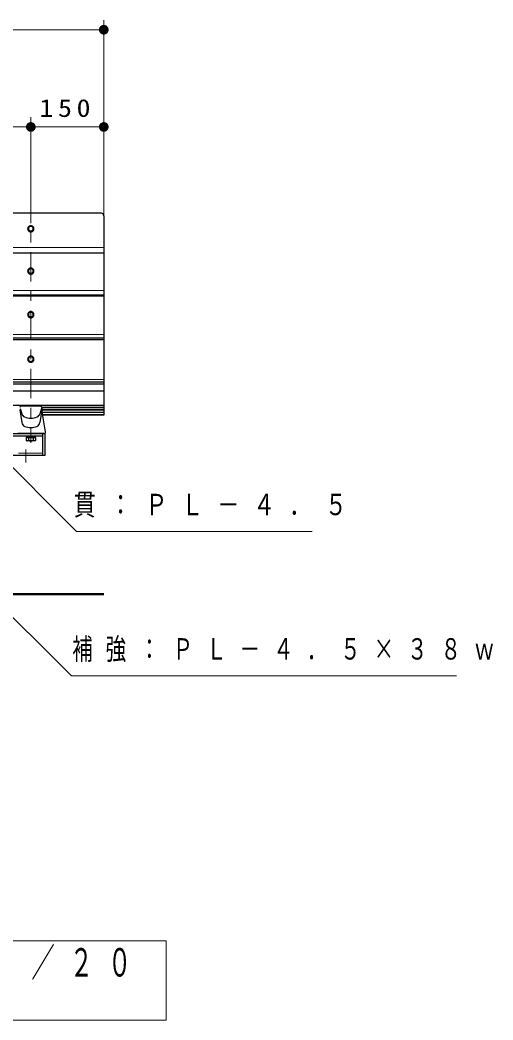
# Model space of a CAD drawing. Units: millimetres on the paper, scale 1:20. Extents: x -385 to 0, y 0 to 267.
# Drawn here: x -237 to -188.4, y 72.6 to 175.5 of the extents above; entities that cross this region are included whole.
import ezdxf

# ---------------------------------------------------------------- set-up
doc = ezdxf.new("R2010")
doc.units = ezdxf.units.MM
doc.linetypes.add('USER1', pattern=[4.5, 2.5, -2])
doc.linetypes.add('USER2', pattern=[6, 3, -1, 1, -1])
doc.layers.add('1_20', color=7, linetype='Continuous', lineweight=25)
doc.styles.add('ＭＳ ゴシック', font='')
doc.styles.get('ＭＳ ゴシック').set_extended_font_data('MS Gothic')

# ---------------------------------------------------------------- blocks, each defined once
blk = doc.blocks.new('filled_dot')
at = {"color": 0, "linetype": 'Continuous', "lineweight": -2, "const_width": 1.25}
blk.add_lwpolyline([(-0.625, 0, 1), (0.625, 0, 1)], format="xyb", close=True, dxfattribs=at)

msp = doc.modelspace()

# ---------------------------------------------------------------- linework, layer by layer
at = {"layer": '1_20', "lineweight": 13}
for p, q in [((-228.425, 154.807), (-228.425, 175.478)), ((-288.425, 174.478), (-228.425, 174.478)), ((-235.925, 156.928), (-235.925, 165.478)), ((-280.925, 164.478), (-235.925, 164.478)), ((-235.925, 164.478), (-228.425, 164.478)), ((-228.425, 152.072), (-288.425, 152.072)), ((-228.425, 147.656), (-288.425, 147.656)), ((-228.425, 143.125), (-288.425, 143.125)), ((-228.425, 138.506), (-288.425, 138.506)), ((-228.425, 135.592), (-234.8, 135.592)), ((-228.425, 135.343), (-234.791, 135.343)), ((-228.425, 135.095), (-234.751, 135.095)), ((-222.025, 80.759), (-264.825, 80.759)), ((-222.025, 72.626), (-222.025, 80.759)), ((-264.825, 72.626), (-222.025, 72.626))]:
    msp.add_line(p, q, dxfattribs=at)
at = {"layer": '1_20', "linetype": 'USER2', "lineweight": 13}
msp.add_line((-235.925, 157.583), (-235.925, 132.01), dxfattribs=at)
at = {"layer": '1_20'}
for p, q in [((-228.675, 155.6), (-288.175, 155.6)), ((-228.425, 155.35), (-228.425, 134.828)), ((-228.425, 151.494), (-288.425, 151.494)), ((-228.425, 147.174), (-288.425, 147.174)), ((-228.425, 147.09), (-288.425, 147.09)), ((-228.425, 142.745), (-288.425, 142.745)), ((-228.425, 142.577), (-288.425, 142.577)), ((-228.425, 138.229), (-288.425, 138.229)), ((-228.425, 138.022), (-288.425, 138.022)), ((-228.425, 137.287), (-288.425, 137.287)), ((-228.425, 135.84), (-288.425, 135.84)), ((-228.425, 135.618), (-234.8, 135.618)), ((-228.425, 135.369), (-234.795, 135.369)), ((-228.425, 135.121), (-234.755, 135.121)), ((-228.425, 134.872), (-234.714, 134.872)), ((-228.425, 134.828), (-234.707, 134.828)), ((-236.45, 132.715), (-235.4, 132.715)), ((-236.45, 132.715), (-236.45, 132.64)), ((-235.4, 132.64), (-235.4, 132.715)), ((-234.45, 130.69), (-234.45, 132.94)), ((-236.45, 132.64), (-235.4, 132.64)), ((-236.385, 132.64), (-236.385, 132.515)), ((-235.465, 132.64), (-236.385, 132.64)), ((-235.465, 132.515), (-236.385, 132.515)), ((-235.958, 132.64), (-235.925, 132.515)), ((-235.925, 132.64), (-235.891, 132.515)), ((-235.465, 132.64), (-235.465, 132.515))]:
    msp.add_line(p, q, dxfattribs=at)
at = {"layer": '1_20', "color": 190}
for p, q in [((-237.05, 135.396), (-236.856, 134.071)), ((-237.022, 135.51), (-236.86, 134.973)), ((-234.8, 135.396), (-234.994, 134.071)), ((-234.827, 135.51), (-234.99, 134.973)), ((-234.8, 135.61), (-234.8, 135.396)), ((-234.427, 133.114), (-234.8, 135.396)), ((-234.575, 132.94), (-237.275, 132.94))]:
    msp.add_line(p, q, dxfattribs=at)
at = {"layer": '1_20', "color": 4}
for p, q in [((-282.4, 132.94), (-234.45, 132.94)), ((-282.175, 132.715), (-234.675, 132.715)), ((-234.675, 130.69), (-234.675, 132.94)), ((-234.45, 130.69), (-282.4, 130.69))]:
    msp.add_line(p, q, dxfattribs=at)
at = {"layer": '1_20', "color": 4, "linetype": 'USER2', "lineweight": 13}
for p, q in [((-235.925, 133.315), (-235.925, 131.974)), ((-236.425, 131.29), (-236.425, 129.949))]:
    msp.add_line(p, q, dxfattribs=at)
at = {"layer": '1_20', "color": 131}
for p, q in [((-235.434, 132.515), (-236.416, 132.515)), ((-236.416, 132.515), (-236.416, 132.24)), ((-236.416, 132.24), (-236.337, 132.195)), ((-235.512, 132.195), (-236.337, 132.195)), ((-236.17, 132.515), (-236.17, 132.24)), ((-235.679, 132.515), (-235.679, 132.24)), ((-235.434, 132.24), (-235.512, 132.195)), ((-235.434, 132.515), (-235.434, 132.24))]:
    msp.add_line(p, q, dxfattribs=at)
at = {"layer": '1_20', "color": 4, "linetype": 'USER1', "lineweight": 13}
msp.add_line((-234.675, 130.915), (-282.175, 130.915), dxfattribs=at)
at = {"layer": '1_20', "lineweight": 50}
msp.add_line((-272.175, 116.44), (-228.425, 116.44), dxfattribs=at)
at = {"layer": '1_20', "color": 4}
for points in [[(-236.25, 154), (-236.249, 153.973), (-236.245, 153.946), (-236.239, 153.92), (-236.23, 153.894), (-236.219, 153.869), (-236.206, 153.845), (-236.191, 153.823), (-236.174, 153.801), (-236.155, 153.781), (-236.134, 153.763), (-236.111, 153.747), (-236.087, 153.732), (-236.062, 153.72), (-236.036, 153.709), (-236.009, 153.701), (-235.981, 153.695), (-235.953, 153.692), (-235.925, 153.691), (-235.896, 153.692), (-235.868, 153.695), (-235.841, 153.701), (-235.814, 153.709), (-235.787, 153.72), (-235.762, 153.732), (-235.738, 153.747), (-235.716, 153.763), (-235.695, 153.781), (-235.676, 153.801), (-235.659, 153.823), (-235.643, 153.845), (-235.63, 153.869), (-235.619, 153.894), (-235.611, 153.92), (-235.605, 153.946), (-235.601, 153.973), (-235.6, 154), (-235.601, 154.027), (-235.605, 154.054), (-235.611, 154.08), (-235.619, 154.106), (-235.63, 154.13), (-235.643, 154.154), (-235.659, 154.177), (-235.676, 154.199), (-235.695, 154.218), (-235.716, 154.237), (-235.738, 154.253), (-235.762, 154.268), (-235.787, 154.28), (-235.814, 154.29), (-235.841, 154.298), (-235.868, 154.304), (-235.896, 154.308), (-235.925, 154.309), (-235.953, 154.308), (-235.981, 154.304), (-236.009, 154.298), (-236.036, 154.29), (-236.062, 154.28), (-236.087, 154.268), (-236.111, 154.253), (-236.134, 154.237), (-236.155, 154.218), (-236.174, 154.199), (-236.191, 154.177), (-236.206, 154.154), (-236.219, 154.13), (-236.23, 154.106), (-236.239, 154.08), (-236.245, 154.054), (-236.249, 154.027)], [(-236.175, 154.015), (-236.174, 153.995), (-236.171, 153.974), (-236.166, 153.954), (-236.16, 153.934), (-236.151, 153.915), (-236.141, 153.896), (-236.13, 153.879), (-236.116, 153.862), (-236.102, 153.847), (-236.085, 153.833), (-236.068, 153.821), (-236.05, 153.809), (-236.03, 153.8), (-236.01, 153.792), (-235.989, 153.786), (-235.968, 153.781), (-235.947, 153.778), (-235.925, 153.778), (-235.903, 153.778), (-235.881, 153.781), (-235.86, 153.786), (-235.839, 153.792), (-235.819, 153.8), (-235.8, 153.809), (-235.781, 153.821), (-235.764, 153.833), (-235.748, 153.847), (-235.733, 153.862), (-235.72, 153.879), (-235.708, 153.896), (-235.698, 153.915), (-235.69, 153.934), (-235.683, 153.954), (-235.679, 153.974), (-235.676, 153.995), (-235.675, 154.015), (-235.676, 154.036), (-235.679, 154.057), (-235.683, 154.077), (-235.69, 154.097), (-235.698, 154.116), (-235.708, 154.134), (-235.72, 154.152), (-235.733, 154.168), (-235.748, 154.183), (-235.764, 154.197), (-235.781, 154.21), (-235.8, 154.221), (-235.819, 154.231), (-235.839, 154.239), (-235.86, 154.245), (-235.881, 154.249), (-235.903, 154.252), (-235.925, 154.253), (-235.947, 154.252), (-235.968, 154.249), (-235.989, 154.245), (-236.01, 154.239), (-236.03, 154.231), (-236.05, 154.221), (-236.068, 154.21), (-236.085, 154.197), (-236.102, 154.183), (-236.116, 154.168), (-236.13, 154.152), (-236.141, 154.134), (-236.151, 154.116), (-236.16, 154.097), (-236.166, 154.077), (-236.171, 154.057), (-236.174, 154.036)], [(-236.25, 149.647), (-236.249, 149.62), (-236.245, 149.593), (-236.239, 149.567), (-236.23, 149.541), (-236.219, 149.516), (-236.206, 149.492), (-236.191, 149.469), (-236.174, 149.448), (-236.155, 149.428), (-236.134, 149.41), (-236.111, 149.393), (-236.087, 149.379), (-236.062, 149.367), (-236.036, 149.356), (-236.009, 149.348), (-235.981, 149.342), (-235.953, 149.339), (-235.925, 149.338), (-235.896, 149.339), (-235.868, 149.342), (-235.841, 149.348), (-235.814, 149.356), (-235.787, 149.367), (-235.762, 149.379), (-235.738, 149.393), (-235.716, 149.41), (-235.695, 149.428), (-235.676, 149.448), (-235.659, 149.469), (-235.643, 149.492), (-235.63, 149.516), (-235.619, 149.541), (-235.611, 149.567), (-235.605, 149.593), (-235.601, 149.62), (-235.6, 149.647), (-235.601, 149.674), (-235.605, 149.7), (-235.611, 149.727), (-235.619, 149.752), (-235.63, 149.777), (-235.643, 149.801), (-235.659, 149.824), (-235.676, 149.845), (-235.695, 149.865), (-235.716, 149.883), (-235.738, 149.9), (-235.762, 149.914), (-235.787, 149.927), (-235.814, 149.937), (-235.841, 149.945), (-235.868, 149.951), (-235.896, 149.955), (-235.925, 149.956), (-235.953, 149.955), (-235.981, 149.951), (-236.009, 149.945), (-236.036, 149.937), (-236.062, 149.927), (-236.087, 149.914), (-236.111, 149.9), (-236.134, 149.883), (-236.155, 149.865), (-236.174, 149.845), (-236.191, 149.824), (-236.206, 149.801), (-236.219, 149.777), (-236.23, 149.752), (-236.239, 149.727), (-236.245, 149.7), (-236.249, 149.674)], [(-236.175, 149.662), (-236.174, 149.641), (-236.171, 149.621), (-236.166, 149.601), (-236.16, 149.581), (-236.151, 149.562), (-236.141, 149.543), (-236.13, 149.526), (-236.116, 149.509), (-236.102, 149.494), (-236.085, 149.48), (-236.068, 149.467), (-236.05, 149.456), (-236.03, 149.447), (-236.01, 149.439), (-235.989, 149.432), (-235.968, 149.428), (-235.947, 149.425), (-235.925, 149.424), (-235.903, 149.425), (-235.881, 149.428), (-235.86, 149.432), (-235.839, 149.439), (-235.819, 149.447), (-235.8, 149.456), (-235.781, 149.467), (-235.764, 149.48), (-235.748, 149.494), (-235.733, 149.509), (-235.72, 149.526), (-235.708, 149.543), (-235.698, 149.562), (-235.69, 149.581), (-235.683, 149.601), (-235.679, 149.621), (-235.676, 149.641), (-235.675, 149.662), (-235.676, 149.683), (-235.679, 149.703), (-235.683, 149.724), (-235.69, 149.743), (-235.698, 149.763), (-235.708, 149.781), (-235.72, 149.799), (-235.733, 149.815), (-235.748, 149.83), (-235.764, 149.844), (-235.781, 149.857), (-235.8, 149.868), (-235.819, 149.878), (-235.839, 149.886), (-235.86, 149.892), (-235.881, 149.896), (-235.903, 149.899), (-235.925, 149.9), (-235.947, 149.899), (-235.968, 149.896), (-235.989, 149.892), (-236.01, 149.886), (-236.03, 149.878), (-236.05, 149.868), (-236.068, 149.857), (-236.085, 149.844), (-236.102, 149.83), (-236.116, 149.815), (-236.13, 149.799), (-236.141, 149.781), (-236.151, 149.763), (-236.16, 149.743), (-236.166, 149.724), (-236.171, 149.703), (-236.174, 149.683)], [(-236.25, 145.167), (-236.249, 145.14), (-236.245, 145.113), (-236.239, 145.087), (-236.23, 145.061), (-236.219, 145.036), (-236.206, 145.012), (-236.191, 144.989), (-236.174, 144.968), (-236.155, 144.948), (-236.134, 144.93), (-236.111, 144.914), (-236.087, 144.899), (-236.062, 144.887), (-236.036, 144.876), (-236.009, 144.868), (-235.981, 144.862), (-235.953, 144.859), (-235.925, 144.858), (-235.896, 144.859), (-235.868, 144.862), (-235.841, 144.868), (-235.814, 144.876), (-235.787, 144.887), (-235.762, 144.899), (-235.738, 144.914), (-235.716, 144.93), (-235.695, 144.948), (-235.676, 144.968), (-235.659, 144.989), (-235.643, 145.012), (-235.63, 145.036), (-235.619, 145.061), (-235.611, 145.087), (-235.605, 145.113), (-235.601, 145.14), (-235.6, 145.167), (-235.601, 145.194), (-235.605, 145.22), (-235.611, 145.247), (-235.619, 145.272), (-235.63, 145.297), (-235.643, 145.321), (-235.659, 145.344), (-235.676, 145.365), (-235.695, 145.385), (-235.716, 145.404), (-235.738, 145.42), (-235.762, 145.434), (-235.787, 145.447), (-235.814, 145.457), (-235.841, 145.465), (-235.868, 145.471), (-235.896, 145.475), (-235.925, 145.476), (-235.953, 145.475), (-235.981, 145.471), (-236.009, 145.465), (-236.036, 145.457), (-236.062, 145.447), (-236.087, 145.434), (-236.111, 145.42), (-236.134, 145.404), (-236.155, 145.385), (-236.174, 145.365), (-236.191, 145.344), (-236.206, 145.321), (-236.219, 145.297), (-236.23, 145.272), (-236.239, 145.247), (-236.245, 145.22), (-236.249, 145.194)], [(-236.175, 145.182), (-236.174, 145.161), (-236.171, 145.141), (-236.166, 145.121), (-236.16, 145.101), (-236.151, 145.082), (-236.141, 145.063), (-236.13, 145.046), (-236.116, 145.029), (-236.102, 145.014), (-236.085, 145), (-236.068, 144.987), (-236.05, 144.976), (-236.03, 144.967), (-236.01, 144.959), (-235.989, 144.953), (-235.968, 144.948), (-235.947, 144.945), (-235.925, 144.944), (-235.903, 144.945), (-235.881, 144.948), (-235.86, 144.953), (-235.839, 144.959), (-235.819, 144.967), (-235.8, 144.976), (-235.781, 144.987), (-235.764, 145), (-235.748, 145.014), (-235.733, 145.029), (-235.72, 145.046), (-235.708, 145.063), (-235.698, 145.082), (-235.69, 145.101), (-235.683, 145.121), (-235.679, 145.141), (-235.676, 145.161), (-235.675, 145.182), (-235.676, 145.203), (-235.679, 145.224), (-235.683, 145.244), (-235.69, 145.264), (-235.698, 145.283), (-235.708, 145.301), (-235.72, 145.319), (-235.733, 145.335), (-235.748, 145.35), (-235.764, 145.364), (-235.781, 145.377), (-235.8, 145.388), (-235.819, 145.398), (-235.839, 145.406), (-235.86, 145.412), (-235.881, 145.416), (-235.903, 145.419), (-235.925, 145.42), (-235.947, 145.419), (-235.968, 145.416), (-235.989, 145.412), (-236.01, 145.406), (-236.03, 145.398), (-236.05, 145.388), (-236.068, 145.377), (-236.085, 145.364), (-236.102, 145.35), (-236.116, 145.335), (-236.13, 145.319), (-236.141, 145.301), (-236.151, 145.283), (-236.16, 145.264), (-236.166, 145.244), (-236.171, 145.224), (-236.174, 145.203)], [(-236.25, 140.586), (-236.249, 140.56), (-236.245, 140.533), (-236.239, 140.506), (-236.23, 140.481), (-236.219, 140.456), (-236.206, 140.432), (-236.191, 140.409), (-236.174, 140.388), (-236.155, 140.368), (-236.134, 140.35), (-236.111, 140.333), (-236.087, 140.319), (-236.062, 140.306), (-236.036, 140.296), (-236.009, 140.288), (-235.981, 140.282), (-235.953, 140.279), (-235.925, 140.277), (-235.896, 140.279), (-235.868, 140.282), (-235.841, 140.288), (-235.814, 140.296), (-235.787, 140.306), (-235.762, 140.319), (-235.738, 140.333), (-235.716, 140.35), (-235.695, 140.368), (-235.676, 140.388), (-235.659, 140.409), (-235.643, 140.432), (-235.63, 140.456), (-235.619, 140.481), (-235.611, 140.506), (-235.605, 140.533), (-235.601, 140.56), (-235.6, 140.586), (-235.601, 140.613), (-235.605, 140.64), (-235.611, 140.666), (-235.619, 140.692), (-235.63, 140.717), (-235.643, 140.741), (-235.659, 140.764), (-235.676, 140.785), (-235.695, 140.805), (-235.716, 140.823), (-235.738, 140.84), (-235.762, 140.854), (-235.787, 140.867), (-235.814, 140.877), (-235.841, 140.885), (-235.868, 140.891), (-235.896, 140.894), (-235.925, 140.896), (-235.953, 140.894), (-235.981, 140.891), (-236.009, 140.885), (-236.036, 140.877), (-236.062, 140.867), (-236.087, 140.854), (-236.111, 140.84), (-236.134, 140.823), (-236.155, 140.805), (-236.174, 140.785), (-236.191, 140.764), (-236.206, 140.741), (-236.219, 140.717), (-236.23, 140.692), (-236.239, 140.666), (-236.245, 140.64), (-236.249, 140.613)], [(-236.175, 140.602), (-236.174, 140.581), (-236.171, 140.561), (-236.166, 140.54), (-236.16, 140.521), (-236.151, 140.501), (-236.141, 140.483), (-236.13, 140.466), (-236.116, 140.449), (-236.102, 140.434), (-236.085, 140.42), (-236.068, 140.407), (-236.05, 140.396), (-236.03, 140.386), (-236.01, 140.379), (-235.989, 140.372), (-235.968, 140.368), (-235.947, 140.365), (-235.925, 140.364), (-235.903, 140.365), (-235.881, 140.368), (-235.86, 140.372), (-235.839, 140.379), (-235.819, 140.386), (-235.8, 140.396), (-235.781, 140.407), (-235.764, 140.42), (-235.748, 140.434), (-235.733, 140.449), (-235.72, 140.466), (-235.708, 140.483), (-235.698, 140.501), (-235.69, 140.521), (-235.683, 140.54), (-235.679, 140.561), (-235.676, 140.581), (-235.675, 140.602), (-235.676, 140.623), (-235.679, 140.643), (-235.683, 140.663), (-235.69, 140.683), (-235.698, 140.702), (-235.708, 140.721), (-235.72, 140.738), (-235.733, 140.755), (-235.748, 140.77), (-235.764, 140.784), (-235.781, 140.797), (-235.8, 140.808), (-235.819, 140.817), (-235.839, 140.825), (-235.86, 140.832), (-235.881, 140.836), (-235.903, 140.839), (-235.925, 140.84), (-235.947, 140.839), (-235.968, 140.836), (-235.989, 140.832), (-236.01, 140.825), (-236.03, 140.817), (-236.05, 140.808), (-236.068, 140.797), (-236.085, 140.784), (-236.102, 140.77), (-236.116, 140.755), (-236.13, 140.738), (-236.141, 140.721), (-236.151, 140.702), (-236.16, 140.683), (-236.166, 140.663), (-236.171, 140.643), (-236.174, 140.623)]]:
    msp.add_lwpolyline(points, close=True, dxfattribs=at)
at = {"layer": '1_20', "lineweight": 13}
for points in [[(-258.425, 134.603), (-231.741, 108.011), (-192.184, 108.011)], [(-239.873, 131.503), (-231.243, 122.872), (-206.997, 122.872)]]:
    msp.add_lwpolyline(points, dxfattribs=at)
at = {"layer": '1_20'}
msp.add_arc((-228.675, 155.35), 0.25, 0, 90, dxfattribs=at)
at = {"layer": '1_20', "color": 190}
for centre, radius, start, end in [((-235.925, 101.218), 34.556, 88.37613, 91.62387), ((-236.9, 135.61), 0.15, 91.62387, 180), ((-236.381, 135.118), 0.5, 196.80373, 246.74202), ((-235.468, 135.118), 0.5, 293.25798, 343.19626), ((-234.95, 135.61), 0.15, 0, 88.37613), ((-236.361, 134.144), 0.5, 188.33609, 247.83332), ((-235.925, 136.18), 1.656, 246.74202, 293.25798), ((-235.489, 134.144), 0.5, 292.16668, 351.66391), ((-235.925, 135.215), 1.656, 247.83332, 292.16668), ((-234.575, 133.09), 0.15, 270, 9.2867)]:
    msp.add_arc(centre, radius, start, end, dxfattribs=at)
at = {"layer": '1_20', "color": 131}
for centre, radius, start, end in [((-236.293, 132.453), 0.245, 240.00001, 299.99999), ((-235.925, 132.884), 0.689, 249.136, 290.864), ((-235.557, 132.453), 0.245, 240.00001, 299.99999)]:
    msp.add_arc(centre, radius, start, end, dxfattribs=at)

# ---------------------------------------------------------------- block references
at = {"layer": '1_20', "lineweight": 13, "xscale": 0.4, "yscale": 0.4, "rotation": 180}
for p in [(-228.425, 174.478), (-235.925, 164.478), (-228.425, 164.478)]:
    msp.add_blockref('filled_dot', p, dxfattribs=at)
at = {"layer": '1_20', "lineweight": 13, "xscale": 0.4, "yscale": 0.4}
msp.add_blockref('filled_dot', (-235.925, 164.478), dxfattribs=at)

# ---------------------------------------------------------------- texts
at = {"layer": '1_20', "style": 'ＭＳ ゴシック'}
for s, insert, char_height, attachment_point in [('\\T1.33;\\W1.15;150', (-232.175, 165.478), 1.833, 8), ('\\T1.64;\\W0.75;貫：ＰＬ－４．５', (-231.514, 125.522), 2.199, 4), ('\\T1.64;\\W0.7;補強：ＰＬ－４．５×３８ｗ', (-231.672, 110.661), 2.199, 4), ('\\T1.64;\\W0.6;立面図\u3000Ｓ＝１／２０', (-263.425, 80.026), 2.933, 1)]:
    msp.add_mtext(s, dxfattribs=dict(at, insert=insert, char_height=char_height, attachment_point=attachment_point))

doc.saveas('drawing.dxf')
